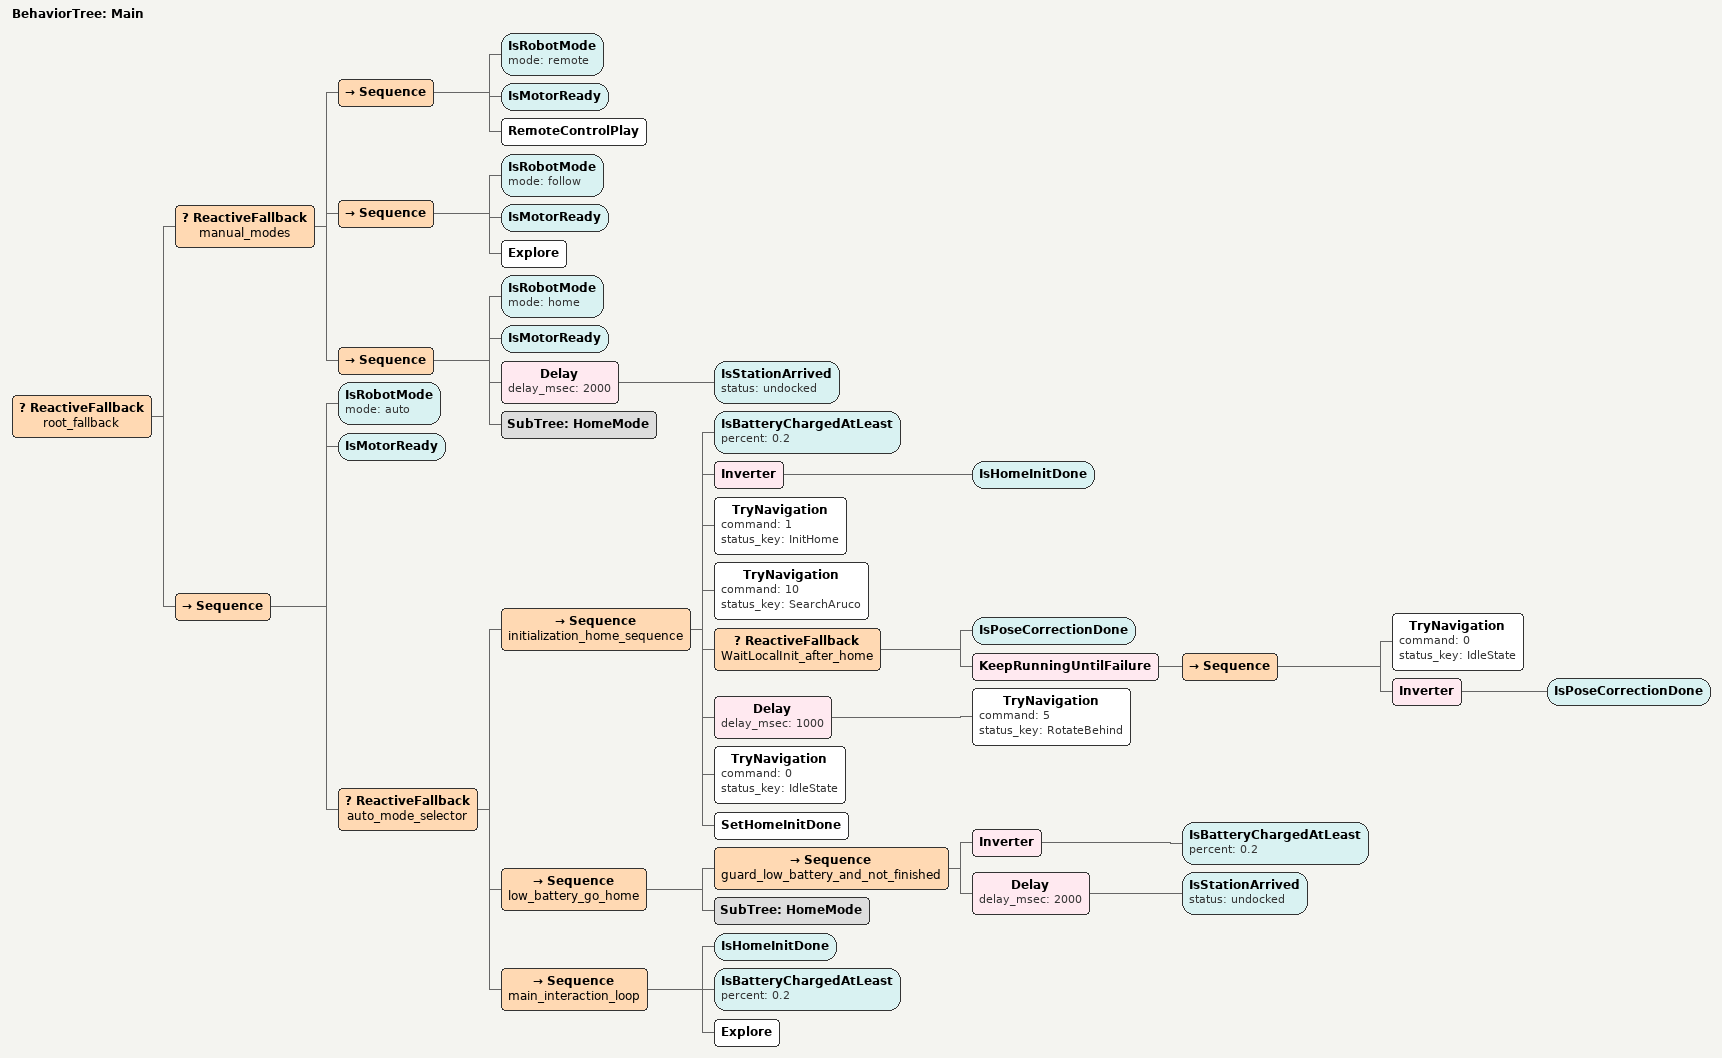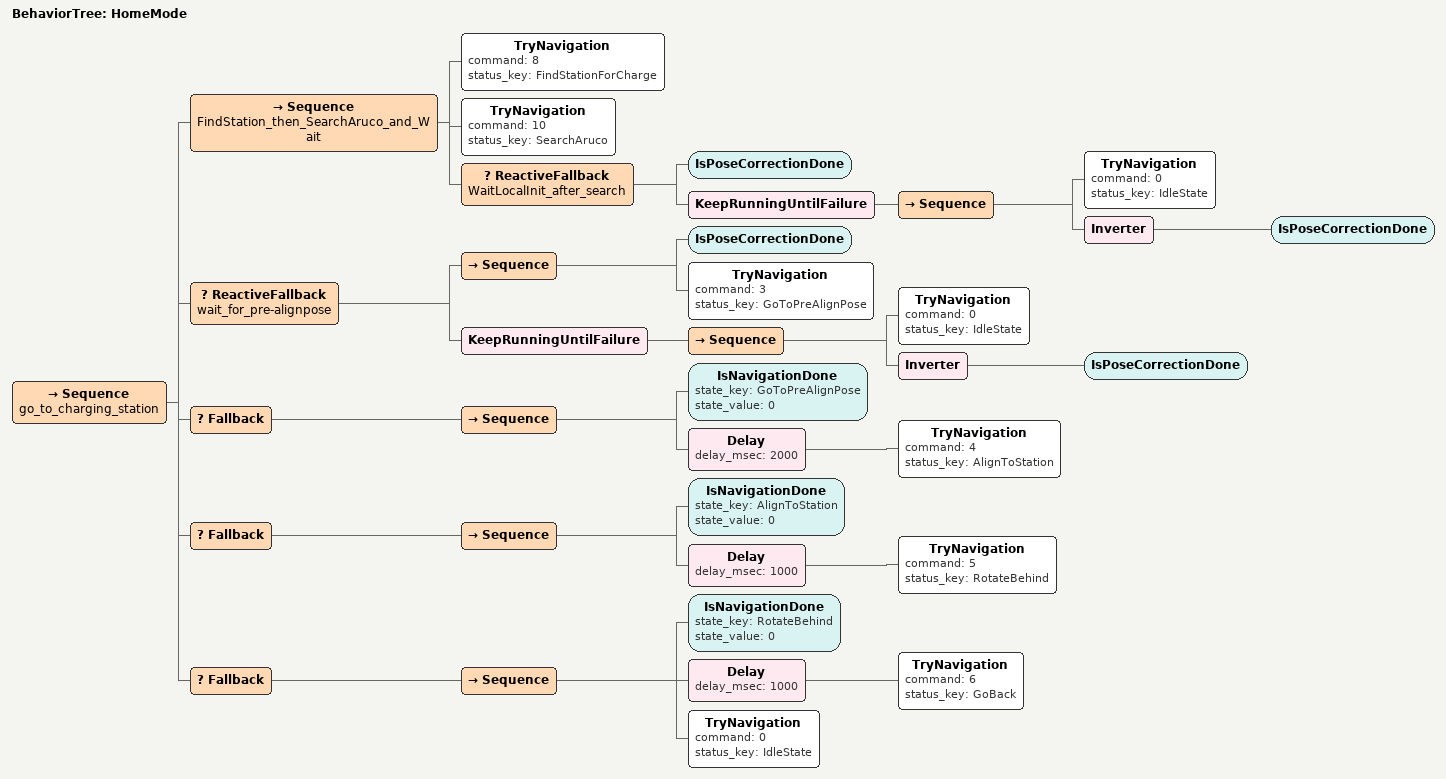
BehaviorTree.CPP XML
<?xml version="1.0" encoding="UTF-8"?>
<root BTCPP_format="4"
      main_tree_to_execute="Main">

  <BehaviorTree ID="Main">
    <ReactiveFallback name="root_fallback">

      <!-- MANUAL MODE - 세분화된 동작 -->
      <ReactiveFallback name="manual_modes">

        <!-- Remote Control Mode -->
        <Sequence>
          <IsRobotMode mode="remote"/>
          <IsMotorReady/>
          <RemoteControlPlay/>
        </Sequence>

        <!-- Follow Mode -->
        <Sequence>
          <IsRobotMode mode="follow"/>
          <IsMotorReady/>
          <Explore/>
        </Sequence>

        <!-- Home Mode -->
        <Sequence>
          <IsRobotMode mode="home"/>
          <IsMotorReady/>
          <Delay delay_msec="2000">
            <IsStationArrived status="undocked"/>
          </Delay>
          <SubTree ID="HomeMode"/>
        </Sequence>
      </ReactiveFallback>

      <!-- AUTO MODE -->
      <Sequence>
        <IsRobotMode mode="auto"/>
        <IsMotorReady/>
        <ReactiveFallback name="auto_mode_selector">

          <Sequence name="initialization_home_sequence">
            <IsBatteryChargedAtLeast percent="0.2"/>
            <Inverter>
              <IsHomeInitDone/>
            </Inverter>
            <TryNavigation command="1" status_key="InitHome"/>
            <TryNavigation command="10" status_key="SearchAruco"/>

            <ReactiveFallback name="WaitLocalInit_after_home">
              <IsPoseCorrectionDone/>
              <KeepRunningUntilFailure>
                <Sequence>
                  <TryNavigation command="0" status_key="IdleState"/>
                  <Inverter>
                    <IsPoseCorrectionDone/>
                  </Inverter>
                </Sequence>
              </KeepRunningUntilFailure>
            </ReactiveFallback>

            <Delay delay_msec="1000">
                  <TryNavigation command="5" status_key="RotateBehind"/>
            </Delay>

            <TryNavigation command="0" status_key="IdleState"/>

            <SetHomeInitDone/>
          </Sequence>

          <!-- LOW BATTERY: anywhere in auto mode, go find station -->
          <Sequence name="low_battery_go_home">
            <Sequence name="guard_low_battery_and_not_finished">
              <Inverter>
                <IsBatteryChargedAtLeast percent="0.2"/>
              </Inverter>
              <Delay delay_msec="2000">
                <IsStationArrived status="undocked"/>
              </Delay>
            </Sequence>

            <!-- 충전소로 가는 전체 로직을 SubTree로 대체 -->
            <SubTree ID="HomeMode"/>
          </Sequence>

          <!-- BRANCH 1: 초기화가 완료되었으면 메인 루프 실행 -->
          <Sequence name="main_interaction_loop">
            <IsHomeInitDone/>
            <IsBatteryChargedAtLeast percent="0.2"/>
            <Explore/>
          </Sequence>

        </ReactiveFallback>
      </Sequence>
    </ReactiveFallback>
  </BehaviorTree>

  <!-- SubTree 정의 -->

  <BehaviorTree ID="HomeMode">
    <Sequence name="go_to_charging_station">
      <!-- 1단계: 충전소 찾기 + ArUco 탐색 -->
      <Sequence name="FindStation_then_SearchAruco_and_Wait">
        <TryNavigation command="8" status_key="FindStationForCharge"/>
        <TryNavigation command="10" status_key="SearchAruco"/>

        <!-- 로컬 초기화 끝날 때까지 Idle 유지 -->
        <ReactiveFallback name="WaitLocalInit_after_search">
          <IsPoseCorrectionDone/>
          <KeepRunningUntilFailure>
            <Sequence>
              <TryNavigation command="0" status_key="IdleState"/>
              <Inverter>
                <IsPoseCorrectionDone/>
              </Inverter>
            </Sequence>
          </KeepRunningUntilFailure>
        </ReactiveFallback>
      </Sequence>

      <!-- 2단계: PreAlign 위치로 이동 -->
      <ReactiveFallback name="wait_for_pre-alignpose">
        <Sequence>
          <IsPoseCorrectionDone/>
          <TryNavigation command="3" status_key="GoToPreAlignPose"/>
        </Sequence>
        <KeepRunningUntilFailure>
          <Sequence>
            <TryNavigation command="0" status_key="IdleState"/>
            <Inverter>
              <IsPoseCorrectionDone/>
            </Inverter>
          </Sequence>
        </KeepRunningUntilFailure>
      </ReactiveFallback>

      <!-- 3단계: 충전소와 정렬 -->
      <Fallback>
        <Sequence>
          <IsNavigationDone state_key="GoToPreAlignPose" state_value="0"/>

          <Delay delay_msec="2000">
            <TryNavigation command="4" status_key="AlignToStation"/>
          </Delay>
        </Sequence>
      </Fallback>

      <!-- 4단계: 뒤로 돌기 -->
      <Fallback>
        <Sequence>
          <IsNavigationDone state_key="AlignToStation" state_value="0"/>
          <!-- 1초 대기 후 RotateBehind 실행 -->
          <Delay delay_msec="1000">
            <TryNavigation command="5" status_key="RotateBehind"/>
          </Delay>
        </Sequence>
      </Fallback>

      <!-- 5단계: 뒤로 이동 (도킹) -->
      <Fallback>
        <Sequence>
          <IsNavigationDone state_key="RotateBehind" state_value="0"/>
          <!-- 1초 대기 후 GoBack 실행 -->
          <Delay delay_msec="1000">
            <TryNavigation command="6" status_key="GoBack"/>
          </Delay>
          <TryNavigation command="0" status_key="IdleState"/>
        </Sequence>
      </Fallback>

    </Sequence>
  </BehaviorTree>

</root>
